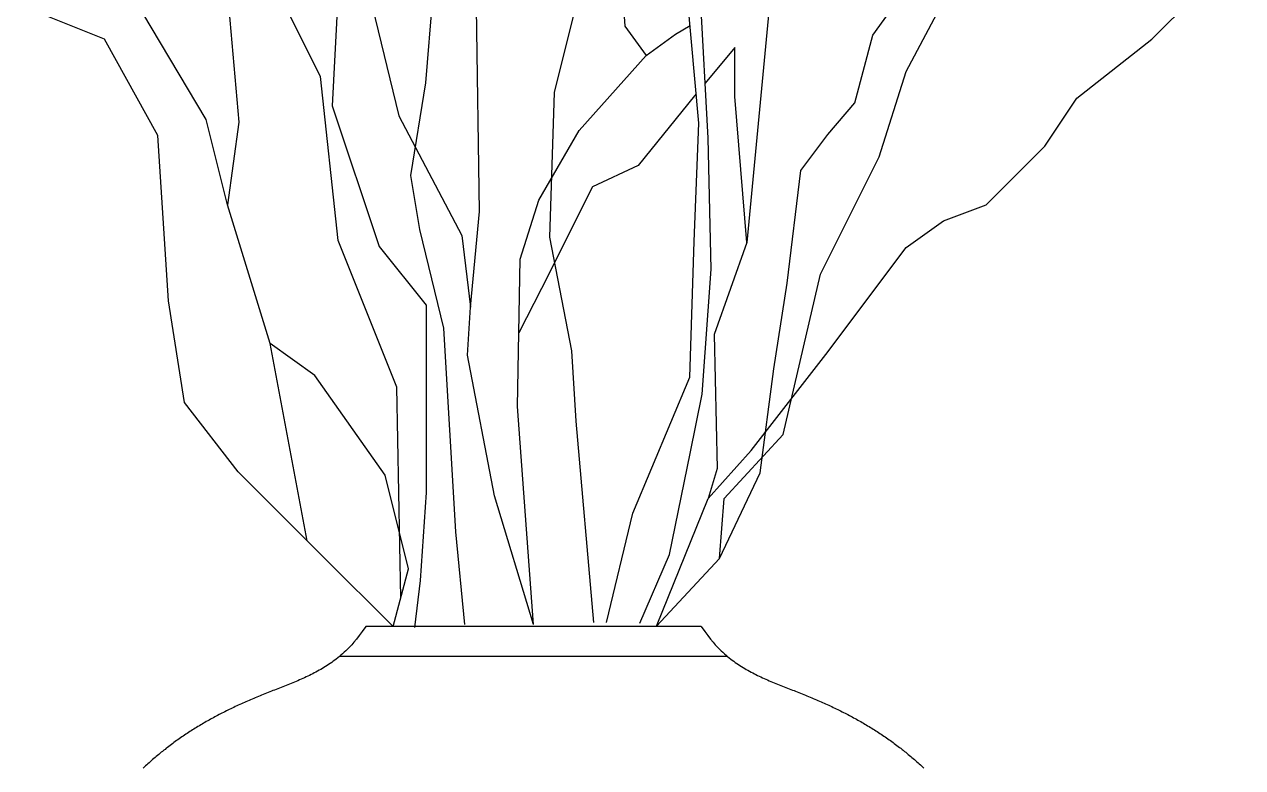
# Model space of a CAD drawing. Header units: millimetres. Extents: x 30176 to 68715, y 55479 to 72995.
# Drawn here: x 66105.5 to 66306, y 61623.7 to 61746.1 of the extents above; entities that cross this region are included whole.
import ezdxf

# ---------------------------------------------------------------- set-up
doc = ezdxf.new("R2010")
doc.units = ezdxf.units.MM

# ---------------------------------------------------------------- blocks, each defined once
blk = doc.blocks.new('A$C28936888')
for p, q in [((215.57, 740.19), (200.12, 771.05)), ((306.5, 746.98), (319.13, 764.78)), ((232.88, 739.15), (234.85, 763.28)), ((196.72, 733.14), (180.01, 761.25)), ((352.39, 746.32), (367.35, 761.25)), ((259.05, 757.76), (254, 737.57)), ((277.82, 732.53), (275.65, 757.04)), ((279.37, 730.04), (277.9, 756.95)), ((200.16, 754.87), (202.09, 732.69)), ((218.46, 754.66), (217.5, 735.37)), ((265.19, 755.1), (265.63, 748.49)), ((289.65, 754.02), (285.73, 712.91)), ((311.94, 741.05), (318.97, 754.23)), ((180.01, 746.32), (166.81, 751.59)), ((224.09, 751.79), (228.44, 733.73)), ((241.75, 717.98), (241.26, 751.46)), ((265.63, 748.49), (269.16, 743.64)), ((274.02, 747.17), (276.4, 748.6)), ((188.8, 730.5), (180.01, 746.32)), ((269.16, 743.64), (274.02, 747.17)), ((303.53, 735.85), (306.5, 746.98)), ((340.08, 736.65), (352.39, 746.32)), ((283.78, 744.96), (278.87, 739.13)), ((283.78, 736.89), (283.78, 744.96)), ((258.13, 731.3), (269.16, 743.64)), ((218.46, 713.19), (215.57, 740.19)), ((307.54, 726.99), (311.94, 741.05)), ((230.42, 723.89), (232.88, 739.15)), ((254, 737.57), (253.28, 713.78)), ((277.1, 737.03), (267.84, 725.57)), ((277.39, 737.37), (277.1, 737.03)), ((285.73, 712.91), (283.78, 736.89)), ((334.8, 728.75), (340.08, 736.65)), ((217.5, 735.37), (225.22, 712.23)), ((299.07, 730.65), (303.53, 735.85)), ((200.24, 719.08), (196.72, 733.14)), ((202.09, 732.69), (200.24, 719.08)), ((228.44, 733.73), (238.8, 714.04)), ((277.09, 713.06), (277.82, 732.53)), ((190.56, 703.27), (188.8, 730.5)), ((251.51, 719.84), (258.13, 731.3)), ((279.86, 708.51), (279.37, 730.04)), ((294.62, 724.72), (299.07, 730.65)), ((325.13, 719.08), (334.8, 728.75)), ((297.86, 707.66), (307.54, 726.99)), ((267.84, 725.57), (260.33, 722.04)), ((292.39, 706.17), (294.62, 724.72)), ((231.89, 715.02), (230.42, 723.89)), ((260.33, 722.04), (251.95, 705.29)), ((207.27, 696.24), (200.24, 719.08)), ((240.27, 702.22), (241.75, 717.98)), ((248.42, 710.14), (251.51, 719.84)), ((318.09, 716.44), (325.13, 719.08)), ((311.94, 712.05), (318.09, 716.44)), ((235.84, 698.77), (231.89, 715.02)), ((238.8, 714.04), (240.27, 702.22)), ((228.11, 689.09), (218.46, 713.19)), ((225.22, 712.23), (232.94, 702.59)), ((253.28, 713.78), (256.89, 695.04)), ((276.37, 690.71), (277.09, 713.06)), ((285.73, 712.91), (280.35, 697.74)), ((298.74, 694.48), (311.94, 712.05)), ((247.98, 685.89), (248.42, 710.14)), ((278.39, 687.95), (279.86, 708.51)), ((290.16, 692.07), (292.39, 706.17)), ((291.71, 681.3), (297.86, 707.66)), ((251.95, 705.29), (248.2, 698.01)), ((193.2, 686.57), (190.56, 703.27)), ((232.94, 702.59), (232.94, 671.73)), ((239.78, 694.34), (240.27, 702.22)), ((237.81, 665.28), (235.84, 698.77)), ((213.36, 663.79), (207.27, 696.24)), ((214.6, 691.02), (207.27, 696.24)), ((280.35, 697.74), (280.84, 675.72)), ((244.22, 671.19), (239.78, 694.34)), ((256.89, 695.04), (257.61, 683.5)), ((286.43, 678.66), (298.74, 694.48)), ((287.93, 675), (290.16, 692.07)), ((226.18, 674.62), (214.6, 691.02)), ((266.99, 668.36), (276.37, 690.71)), ((228.77, 654.43), (228.11, 689.09)), ((276.43, 678.17), (278.39, 687.95)), ((201.99, 675.15), (193.2, 686.57)), ((250.63, 650.02), (247.98, 685.89)), ((257.61, 683.5), (260.5, 650.34)), ((282.03, 670.76), (291.71, 681.3)), ((273, 661.53), (276.43, 678.17)), ((279.39, 670.76), (286.43, 678.66)), ((216.07, 661.09), (201.99, 675.15)), ((230.05, 659.2), (226.18, 674.62)), ((280.84, 675.72), (279.39, 670.76)), ((281.25, 660.9), (287.93, 675)), ((232.94, 671.73), (231.98, 657.27)), ((250.63, 650.02), (244.22, 671.19)), ((270.85, 649.77), (279.39, 670.76)), ((281.25, 660.9), (282.03, 670.76)), ((262.66, 650.34), (266.99, 668.36)), ((239.29, 650.02), (237.81, 665.28)), ((227.5, 649.67), (216.07, 661.09)), ((268.1, 650.27), (273, 661.53)), ((270.85, 649.77), (281.25, 660.9)), ((227.5, 649.67), (230.05, 659.2)), ((231.98, 657.27), (231.01, 649.55)), ((221.94, 648.2), (221.48, 647.61)), ((222.44, 648.88), (221.94, 648.2)), ((223.01, 649.67), (222.44, 648.88)), ((278.23, 649.67), (223.01, 649.67)), ((278.23, 649.67), (278.8, 648.88)), ((278.8, 648.88), (279.31, 648.2)), ((279.31, 648.2), (279.76, 647.61)), ((219.75, 645.71), (219.46, 645.45)), ((220.04, 646), (219.75, 645.71)), ((220.36, 646.32), (220.04, 646)), ((220.7, 646.69), (220.36, 646.32)), ((221.07, 647.12), (220.7, 646.69)), ((221.48, 647.61), (221.07, 647.12)), ((279.76, 647.61), (280.17, 647.12)), ((280.17, 647.12), (280.54, 646.69)), ((280.54, 646.69), (280.88, 646.32)), ((280.88, 646.32), (281.2, 646)), ((281.2, 646), (281.49, 645.71)), ((281.49, 645.71), (281.78, 645.45)), ((217.41, 643.79), (217.15, 643.61)), ((217.66, 643.97), (217.41, 643.79)), ((217.91, 644.15), (217.66, 643.97)), ((218.16, 644.34), (217.91, 644.15)), ((218.41, 644.54), (218.16, 644.34)), ((218.66, 644.74), (218.41, 644.54)), ((218.92, 644.96), (218.66, 644.74)), ((282.58, 644.74), (218.66, 644.74)), ((219.19, 645.2), (218.92, 644.96)), ((219.46, 645.45), (219.19, 645.2)), ((281.78, 645.45), (282.05, 645.2)), ((282.05, 645.2), (282.32, 644.96)), ((282.32, 644.96), (282.58, 644.74)), ((282.58, 644.74), (282.83, 644.54)), ((282.83, 644.54), (283.08, 644.34)), ((283.08, 644.34), (283.33, 644.15)), ((283.33, 644.15), (283.58, 643.97)), ((283.58, 643.97), (283.83, 643.79)), ((283.83, 643.79), (284.09, 643.61)), ((214.01, 641.79), (213.74, 641.65)), ((214.27, 641.92), (214.01, 641.79)), ((214.54, 642.06), (214.27, 641.92)), ((214.81, 642.2), (214.54, 642.06)), ((215.08, 642.35), (214.81, 642.2)), ((215.34, 642.49), (215.08, 642.35)), ((215.6, 642.64), (215.34, 642.49)), ((215.87, 642.8), (215.6, 642.64)), ((216.13, 642.95), (215.87, 642.8)), ((216.39, 643.11), (216.13, 642.95)), ((216.64, 643.28), (216.39, 643.11)), ((216.9, 643.44), (216.64, 643.28)), ((217.15, 643.61), (216.9, 643.44)), ((284.09, 643.61), (284.34, 643.44)), ((284.34, 643.44), (284.6, 643.28)), ((284.6, 643.28), (284.86, 643.11)), ((284.86, 643.11), (285.12, 642.95)), ((285.12, 642.95), (285.38, 642.8)), ((285.38, 642.8), (285.64, 642.64)), ((285.64, 642.64), (285.9, 642.49)), ((285.9, 642.49), (286.17, 642.35)), ((286.17, 642.35), (286.43, 642.2)), ((286.43, 642.2), (286.7, 642.06)), ((286.7, 642.06), (286.97, 641.92)), ((286.97, 641.92), (287.24, 641.79)), ((287.24, 641.79), (287.5, 641.65)), ((209.37, 639.78), (209.1, 639.67)), ((209.64, 639.88), (209.37, 639.78)), ((209.92, 639.99), (209.64, 639.88)), ((210.19, 640.1), (209.92, 639.99)), ((210.46, 640.21), (210.19, 640.1)), ((210.74, 640.32), (210.46, 640.21)), ((211.01, 640.44), (210.74, 640.32)), ((211.28, 640.55), (211.01, 640.44)), ((211.56, 640.67), (211.28, 640.55)), ((211.83, 640.78), (211.56, 640.67)), ((212.11, 640.9), (211.83, 640.78)), ((212.38, 641.02), (212.11, 640.9)), ((212.65, 641.14), (212.38, 641.02)), ((212.92, 641.27), (212.65, 641.14)), ((213.2, 641.39), (212.92, 641.27)), ((213.47, 641.52), (213.2, 641.39)), ((213.74, 641.65), (213.47, 641.52)), ((287.5, 641.65), (287.78, 641.52)), ((287.78, 641.52), (288.05, 641.39)), ((288.05, 641.39), (288.32, 641.27)), ((288.32, 641.27), (288.59, 641.14)), ((288.59, 641.14), (288.86, 641.02)), ((288.86, 641.02), (289.14, 640.9)), ((289.14, 640.9), (289.41, 640.78)), ((289.41, 640.78), (289.68, 640.67)), ((289.68, 640.67), (289.96, 640.55)), ((289.96, 640.55), (290.23, 640.44)), ((290.23, 640.44), (290.5, 640.32)), ((290.5, 640.32), (290.78, 640.21)), ((290.78, 640.21), (291.05, 640.1)), ((291.05, 640.1), (291.33, 639.99)), ((291.33, 639.99), (291.6, 639.88)), ((291.6, 639.88), (291.87, 639.78)), ((291.87, 639.78), (292.15, 639.67)), ((204.31, 637.75), (204.05, 637.64)), ((204.57, 637.86), (204.31, 637.75)), ((204.83, 637.97), (204.57, 637.86)), ((205.09, 638.07), (204.83, 637.97)), ((205.35, 638.18), (205.09, 638.07)), ((205.61, 638.29), (205.35, 638.18)), ((205.87, 638.4), (205.61, 638.29)), ((206.14, 638.5), (205.87, 638.4)), ((206.4, 638.61), (206.14, 638.5)), ((206.67, 638.72), (206.4, 638.61)), ((206.93, 638.82), (206.67, 638.72)), ((207.2, 638.93), (206.93, 638.82)), ((207.47, 639.03), (207.2, 638.93)), ((207.74, 639.14), (207.47, 639.03)), ((208.01, 639.24), (207.74, 639.14)), ((208.28, 639.35), (208.01, 639.24)), ((208.55, 639.46), (208.28, 639.35)), ((208.82, 639.56), (208.55, 639.46)), ((209.1, 639.67), (208.82, 639.56)), ((292.15, 639.67), (292.42, 639.56)), ((292.42, 639.56), (292.69, 639.46)), ((292.69, 639.46), (292.96, 639.35)), ((292.96, 639.35), (293.23, 639.24)), ((293.23, 639.24), (293.5, 639.14)), ((293.5, 639.14), (293.77, 639.03)), ((293.77, 639.03), (294.04, 638.93)), ((294.04, 638.93), (294.31, 638.82)), ((294.31, 638.82), (294.57, 638.72)), ((294.57, 638.72), (294.84, 638.61)), ((294.84, 638.61), (295.1, 638.5)), ((295.1, 638.5), (295.37, 638.4)), ((295.37, 638.4), (295.63, 638.29)), ((295.63, 638.29), (295.89, 638.18)), ((295.89, 638.18), (296.15, 638.07)), ((296.15, 638.07), (296.41, 637.97)), ((296.41, 637.97), (296.67, 637.86)), ((296.67, 637.86), (296.93, 637.75)), ((296.93, 637.75), (297.19, 637.64)), ((200.07, 635.8), (199.82, 635.68)), ((200.31, 635.92), (200.07, 635.8)), ((200.55, 636.04), (200.31, 635.92)), ((200.8, 636.16), (200.55, 636.04)), ((201.04, 636.27), (200.8, 636.16)), ((201.29, 636.39), (201.04, 636.27)), ((201.53, 636.51), (201.29, 636.39)), ((201.78, 636.62), (201.53, 636.51)), ((202.03, 636.74), (201.78, 636.62)), ((202.28, 636.85), (202.03, 636.74)), ((202.53, 636.97), (202.28, 636.85)), ((202.78, 637.08), (202.53, 636.97)), ((203.03, 637.19), (202.78, 637.08)), ((203.29, 637.3), (203.03, 637.19)), ((203.54, 637.42), (203.29, 637.3)), ((203.8, 637.53), (203.54, 637.42)), ((204.05, 637.64), (203.8, 637.53)), ((297.19, 637.64), (297.44, 637.53)), ((297.44, 637.53), (297.7, 637.42)), ((297.7, 637.42), (297.95, 637.3)), ((297.95, 637.3), (298.21, 637.19)), ((298.21, 637.19), (298.46, 637.08)), ((298.46, 637.08), (298.71, 636.97)), ((298.71, 636.97), (298.96, 636.85)), ((298.96, 636.85), (299.21, 636.74)), ((299.21, 636.74), (299.46, 636.62)), ((299.46, 636.62), (299.71, 636.51)), ((299.71, 636.51), (299.95, 636.39)), ((299.95, 636.39), (300.2, 636.27)), ((300.2, 636.27), (300.45, 636.16)), ((300.45, 636.16), (300.69, 636.04)), ((300.69, 636.04), (300.93, 635.92)), ((300.93, 635.92), (301.18, 635.8)), ((301.18, 635.8), (301.42, 635.68)), ((196.3, 633.78), (196.07, 633.64)), ((196.53, 633.91), (196.3, 633.78)), ((196.76, 634.04), (196.53, 633.91)), ((196.99, 634.17), (196.76, 634.04)), ((197.22, 634.3), (196.99, 634.17)), ((197.45, 634.43), (197.22, 634.3)), ((197.69, 634.56), (197.45, 634.43)), ((197.92, 634.69), (197.69, 634.56)), ((198.16, 634.81), (197.92, 634.69)), ((198.39, 634.94), (198.16, 634.81)), ((198.63, 635.07), (198.39, 634.94)), ((198.87, 635.19), (198.63, 635.07)), ((199.1, 635.31), (198.87, 635.19)), ((199.34, 635.44), (199.1, 635.31)), ((199.58, 635.56), (199.34, 635.44)), ((199.82, 635.68), (199.58, 635.56)), ((301.42, 635.68), (301.66, 635.56)), ((301.66, 635.56), (301.9, 635.44)), ((301.9, 635.44), (302.14, 635.31)), ((302.14, 635.31), (302.37, 635.19)), ((302.37, 635.19), (302.61, 635.07)), ((302.61, 635.07), (302.85, 634.94)), ((302.85, 634.94), (303.08, 634.81)), ((303.08, 634.81), (303.32, 634.69)), ((303.32, 634.69), (303.55, 634.56)), ((303.55, 634.56), (303.79, 634.43)), ((303.79, 634.43), (304.02, 634.3)), ((304.02, 634.3), (304.25, 634.17)), ((304.25, 634.17), (304.48, 634.04)), ((304.48, 634.04), (304.71, 633.91)), ((304.71, 633.91), (304.94, 633.78)), ((304.94, 633.78), (305.17, 633.64)), ((193.17, 631.82), (192.95, 631.67)), ((193.39, 631.96), (193.17, 631.82)), ((193.61, 632.11), (193.39, 631.96)), ((193.83, 632.25), (193.61, 632.11)), ((194.05, 632.4), (193.83, 632.25)), ((194.27, 632.54), (194.05, 632.4)), ((194.49, 632.68), (194.27, 632.54)), ((194.72, 632.82), (194.49, 632.68)), ((194.94, 632.96), (194.72, 632.82)), ((195.17, 633.1), (194.94, 632.96)), ((195.39, 633.24), (195.17, 633.1)), ((195.62, 633.37), (195.39, 633.24)), ((195.84, 633.51), (195.62, 633.37)), ((196.07, 633.64), (195.84, 633.51)), ((305.17, 633.64), (305.4, 633.51)), ((305.4, 633.51), (305.62, 633.37)), ((305.62, 633.37), (305.85, 633.24)), ((305.85, 633.24), (306.08, 633.1)), ((306.08, 633.1), (306.3, 632.96)), ((306.3, 632.96), (306.52, 632.82)), ((306.52, 632.82), (306.75, 632.68)), ((306.75, 632.68), (306.97, 632.54)), ((306.97, 632.54), (307.19, 632.4)), ((307.19, 632.4), (307.41, 632.25)), ((307.41, 632.25), (307.63, 632.11)), ((307.63, 632.11), (307.85, 631.96)), ((307.85, 631.96), (308.07, 631.82)), ((308.07, 631.82), (308.29, 631.67)), ((190.38, 629.81), (190.17, 629.65)), ((190.59, 629.97), (190.38, 629.81)), ((190.8, 630.13), (190.59, 629.97)), ((191.02, 630.29), (190.8, 630.13)), ((191.23, 630.45), (191.02, 630.29)), ((191.44, 630.6), (191.23, 630.45)), ((191.65, 630.76), (191.44, 630.6)), ((191.87, 630.91), (191.65, 630.76)), ((192.08, 631.07), (191.87, 630.91)), ((192.3, 631.22), (192.08, 631.07)), ((192.52, 631.37), (192.3, 631.22)), ((192.73, 631.52), (192.52, 631.37)), ((192.95, 631.67), (192.73, 631.52)), ((308.29, 631.67), (308.51, 631.52)), ((308.51, 631.52), (308.73, 631.37)), ((308.73, 631.37), (308.94, 631.22)), ((308.94, 631.22), (309.16, 631.07)), ((309.16, 631.07), (309.37, 630.91)), ((309.37, 630.91), (309.59, 630.76)), ((309.59, 630.76), (309.8, 630.6)), ((309.8, 630.6), (310.01, 630.45)), ((310.01, 630.45), (310.23, 630.29)), ((310.23, 630.29), (310.44, 630.13)), ((310.44, 630.13), (310.65, 629.97)), ((310.65, 629.97), (310.86, 629.81)), ((310.86, 629.81), (311.07, 629.65)), ((187.93, 627.79), (187.73, 627.62)), ((188.13, 627.97), (187.93, 627.79)), ((188.33, 628.14), (188.13, 627.97)), ((188.53, 628.31), (188.33, 628.14)), ((188.73, 628.48), (188.53, 628.31)), ((188.94, 628.65), (188.73, 628.48)), ((189.14, 628.82), (188.94, 628.65)), ((189.35, 628.99), (189.14, 628.82)), ((189.55, 629.15), (189.35, 628.99)), ((189.76, 629.32), (189.55, 629.15)), ((189.97, 629.48), (189.76, 629.32)), ((190.17, 629.65), (189.97, 629.48)), ((311.07, 629.65), (311.28, 629.48)), ((311.28, 629.48), (311.48, 629.32)), ((311.48, 629.32), (311.69, 629.15)), ((311.69, 629.15), (311.9, 628.99)), ((311.9, 628.99), (312.1, 628.82)), ((312.1, 628.82), (312.3, 628.65)), ((312.3, 628.65), (312.51, 628.48)), ((312.51, 628.48), (312.71, 628.31)), ((312.71, 628.31), (312.91, 628.14)), ((312.91, 628.14), (313.11, 627.97)), ((313.11, 627.97), (313.31, 627.79)), ((313.31, 627.79), (313.51, 627.62)), ((186.56, 626.56), (186.37, 626.38)), ((186.75, 626.74), (186.56, 626.56)), ((186.95, 626.91), (186.75, 626.74)), ((187.14, 627.09), (186.95, 626.91)), ((187.34, 627.27), (187.14, 627.09)), ((187.53, 627.44), (187.34, 627.27)), ((187.73, 627.62), (187.53, 627.44)), ((313.51, 627.62), (313.71, 627.44)), ((313.71, 627.44), (313.91, 627.27)), ((313.91, 627.27), (314.1, 627.09)), ((314.1, 627.09), (314.3, 626.91)), ((314.3, 626.91), (314.49, 626.74)), ((314.49, 626.74), (314.68, 626.56)), ((314.68, 626.56), (314.87, 626.38))]:
    blk.add_line(p, q)

msp = doc.modelspace()

# ---------------------------------------------------------------- block references
msp.add_blockref('A$C28936888', (65938.67, 60997.27))

doc.saveas('drawing.dxf')
